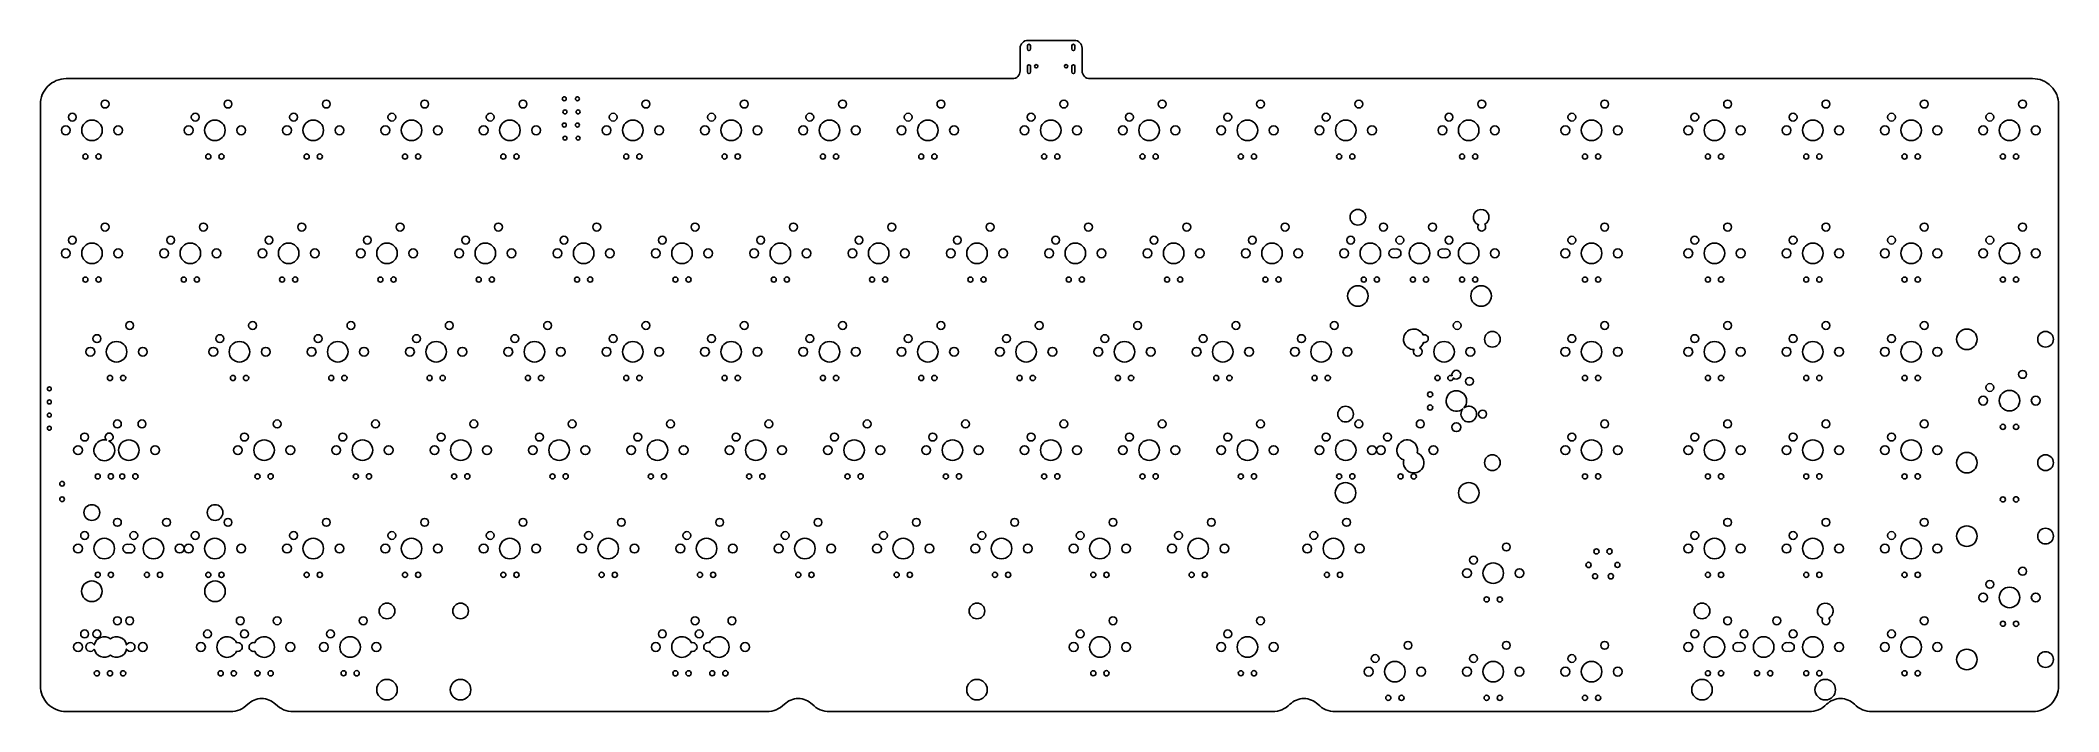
# Model space of a CAD drawing. Header units: millimetres. Extents: x -10 to 381, y -113 to 17.
import ezdxf

# ---------------------------------------------------------------- set-up
doc = ezdxf.new("R2010")
doc.units = ezdxf.units.MM
doc.layers.get('0').update_dxf_attribs({"linetype": 'CONTINUOUS'})

msp = doc.modelspace()

# ---------------------------------------------------------------- linework, layer by layer
for points in [[(134.13, -111.1, -0.198912), (130.74, -112.51), (38.97, -112.51, -0.198912), (35.58, -111.1, 0.414214), (30.18, -111.1, -0.198912), (26.78, -112.51), (-5, -112.51, -0.414214), (-10, -107.51), (-10, 5, -0.414214), (-5, 10), (178.31, 10, 0.414214), (179.81, 11.5), (179.81, 15.9, -0.414214), (181.31, 17.4), (190.32, 17.4, -0.414214), (191.82, 15.9), (191.82, 11.5, 0.414214), (193.32, 10), (375.92, 10, -0.420875), (381, 4.97), (381, -107.51, -0.414214), (376, -112.51), (344.84, -112.51, -0.198912), (341.45, -111.1, 0.414214), (336.05, -111.1, -0.198912), (332.65, -112.51), (240.89, -112.51, -0.198912), (237.49, -111.1, 0.414214), (232.09, -111.1, -0.198912), (228.7, -112.51), (142.93, -112.51, -0.198912), (139.53, -111.1, 0.414214)], [(181.82, 15.74), (181.82, 16.34, 1), (181.22, 16.34), (181.22, 15.74, 1)], [(190.42, 15.74), (190.42, 16.34, 1), (189.82, 16.34), (189.82, 15.74, 1)], [(181.82, 11.29), (181.82, 12.39, 1), (181.22, 12.39), (181.22, 11.29, 1)], [(190.42, 11.29), (190.42, 12.39, 1), (189.82, 12.39), (189.82, 11.29, 1)], [(269.78, -18.2, -2.186796), (268.63, -18.27, -5.091777)], [(257.2, -42.09, -2.592275), (256.12, -42.44, -1.852216), (257.87, -39.61, -1.334216), (257.96, -41.07, -0.163354)], [(263.71, -47.91, -4.319558), (263.49, -47.52, -7.48951)], [(265.8, -53.72, -19.911669), (265.58, -53.93, -26.078462)], [(2.87, -59.98, -6.895285), (3.28, -60.13, -18.367706)], [(335.31, -94.47, -5.091777), (336.46, -94.4, -2.186796)], [(0.43, -100.42, -3.920564), (0.43, -99.6, -0.547884), (3.57, -98.41, -0.547884), (6.71, -99.6, -3.920564), (6.71, -100.42, -0.547884), (3.57, -101.61, -0.547884)], [(28.01, -100.83, -4.678416), (28.01, -99.2, -1.343308)], [(31.52, -100.83, -1.343308), (31.52, -99.2, -4.678416)], [(116.12, -100.83, -4.678416), (116.12, -99.2, -1.343308)], [(119.62, -100.83, -1.343308), (119.62, -99.2, -4.678416)]]:
    msp.add_lwpolyline(points, format="xyb", close=True)
at = {"extrusion": (0, 0, -1)}
for centre, radius in [((-182.93, 12.4), 0.325), ((-188.71, 12.4), 0.325), ((-2.54, 5.08), 0.762), ((-26.35, 5.08), 0.762), ((-45.4, 5.08), 0.762), ((-64.45, 5.08), 0.762), ((-83.5, 5.08), 0.762), ((-91.5, 6.1), 0.381), ((-91.63, 3.56), 0.381), ((-94.04, 6.1), 0.381), ((-94.17, 3.56), 0.381), ((-107.31, 5.08), 0.762), ((-126.36, 5.08), 0.762), ((-145.41, 5.08), 0.762), ((-164.47, 5.08), 0.762), ((-188.28, 5.08), 0.762), ((-207.33, 5.08), 0.762), ((-226.38, 5.08), 0.762), ((-245.43, 5.08), 0.762), ((-269.24, 5.08), 0.762), ((-293.05, 5.08), 0.762), ((-316.87, 5.08), 0.762), ((-335.92, 5.08), 0.762), ((-354.96, 5.08), 0.762), ((-374.01, 5.08), 0.762), ((5.08, 0), 0.851), ((3.81, 2.54), 0.762), ((0, 0), 1.99), ((-5.08, 0), 0.851), ((-18.73, 0), 0.851), ((-20, 2.54), 0.762), ((-23.81, 0), 1.99), ((-28.89, 0), 0.851), ((-37.78, 0), 0.851), ((-39.05, 2.54), 0.762), ((-42.86, 0), 1.99), ((-47.94, 0), 0.851), ((-56.83, 0), 0.851), ((-58.1, 2.54), 0.762), ((-61.91, 0), 1.99), ((-66.99, 0), 0.851), ((-75.88, 0), 0.851), ((-77.15, 2.54), 0.762), ((-80.96, 0), 1.99), ((-86.04, 0), 0.851), ((-91.5, 1.02), 0.381), ((-94.04, 1.02), 0.381), ((-99.69, 0), 0.851), ((-100.97, 2.54), 0.762), ((-104.78, 0), 1.99), ((-109.86, 0), 0.851), ((-118.75, 0), 0.851), ((-120.02, 2.54), 0.762), ((-123.83, 0), 1.99), ((-128.91, 0), 0.851), ((-137.79, 0), 0.851), ((-139.06, 2.54), 0.762), ((-142.88, 0), 1.99), ((-147.96, 0), 0.851), ((-156.84, 0), 0.851), ((-158.12, 2.54), 0.762), ((-161.93, 0), 1.99), ((-167.01, 0), 0.851), ((-180.66, 0), 0.851), ((-181.93, 2.54), 0.762), ((-185.74, 0), 1.99), ((-190.82, 0), 0.851), ((-199.71, 0), 0.851), ((-200.98, 2.54), 0.762), ((-204.79, 0), 1.99), ((-209.87, 0), 0.851), ((-218.76, 0), 0.851), ((-220.03, 2.54), 0.762), ((-223.84, 0), 1.99), ((-228.92, 0), 0.851), ((-237.81, 0), 0.851), ((-239.08, 2.54), 0.762), ((-242.89, 0), 1.99), ((-247.97, 0), 0.851), ((-261.62, 0), 0.851), ((-262.89, 2.54), 0.762), ((-266.7, 0), 1.99), ((-271.78, 0), 0.851), ((-285.43, 0), 0.851), ((-286.7, 2.54), 0.762), ((-290.51, 0), 1.99), ((-295.59, 0), 0.851), ((-309.25, 0), 0.851), ((-310.51, 2.54), 0.762), ((-314.32, 0), 1.99), ((-319.4, 0), 0.851), ((-328.3, 0), 0.851), ((-329.56, 2.54), 0.762), ((-333.38, 0), 1.99), ((-338.46, 0), 0.851), ((-347.35, 0), 0.851), ((-348.62, 2.54), 0.762), ((-352.43, 0), 1.99), ((-357.5, 0), 0.851), ((-366.39, 0), 0.851), ((-367.67, 2.54), 0.762), ((-371.48, 0), 1.99), ((-376.56, 0), 0.851), ((-91.63, -1.52), 0.381), ((-94.17, -1.52), 0.381), ((1.27, -5.08), 0.495), ((-1.27, -5.08), 0.508), ((-22.54, -5.08), 0.495), ((-25.08, -5.08), 0.508), ((-41.59, -5.08), 0.495), ((-44.13, -5.08), 0.508), ((-60.64, -5.08), 0.495), ((-63.18, -5.08), 0.508), ((-79.69, -5.08), 0.495), ((-82.23, -5.08), 0.508), ((-103.5, -5.08), 0.495), ((-106.05, -5.08), 0.508), ((-122.56, -5.07), 0.495), ((-125.1, -5.07), 0.508), ((-141.6, -5.08), 0.495), ((-144.15, -5.08), 0.508), ((-160.66, -5.08), 0.495), ((-163.2, -5.08), 0.508), ((-184.47, -5.08), 0.495), ((-187.01, -5.08), 0.508), ((-203.52, -5.08), 0.495), ((-206.06, -5.08), 0.508), ((-222.57, -5.08), 0.495), ((-225.11, -5.08), 0.508), ((-241.62, -5.08), 0.495), ((-244.16, -5.08), 0.508), ((-265.43, -5.08), 0.495), ((-267.97, -5.08), 0.508), ((-289.24, -5.08), 0.495), ((-291.78, -5.08), 0.508), ((-313.06, -5.08), 0.495), ((-315.6, -5.08), 0.508), ((-332.11, -5.08), 0.495), ((-334.64, -5.08), 0.508), ((-351.15, -5.08), 0.495), ((-353.7, -5.08), 0.508), ((-370.2, -5.08), 0.495), ((-372.75, -5.08), 0.508), ((-245.24, -16.83), 1.52), ((-2.54, -18.73), 0.762), ((-21.59, -18.73), 0.762), ((-40.64, -18.73), 0.762), ((-59.69, -18.73), 0.762), ((-78.74, -18.73), 0.762), ((-97.79, -18.73), 0.762), ((-116.84, -18.73), 0.762), ((-135.89, -18.73), 0.762), ((-154.94, -18.73), 0.762), ((-173.99, -18.73), 0.762), ((-193.04, -18.73), 0.762), ((-212.09, -18.73), 0.762), ((-231.14, -18.73), 0.762), ((-250.19, -18.73), 0.762), ((-259.71, -18.73), 0.762), ((-293.05, -18.73), 0.762), ((-316.87, -18.73), 0.762), ((-335.92, -18.73), 0.762), ((-354.96, -18.73), 0.762), ((-374.01, -18.73), 0.762), ((5.08, -23.81), 0.851), ((3.81, -21.27), 0.762), ((0, -23.81), 1.99), ((-5.08, -23.81), 0.851), ((-13.97, -23.81), 0.851), ((-15.24, -21.27), 0.762), ((-19.05, -23.81), 1.99), ((-24.13, -23.81), 0.851), ((-33.02, -23.81), 0.851), ((-34.29, -21.27), 0.762), ((-38.1, -23.81), 1.99), ((-43.18, -23.81), 0.851), ((-52.07, -23.81), 0.851), ((-53.34, -21.27), 0.762), ((-57.15, -23.81), 1.99), ((-62.23, -23.81), 0.851), ((-71.12, -23.81), 0.851), ((-72.39, -21.27), 0.762), ((-76.2, -23.81), 1.99), ((-81.28, -23.81), 0.851), ((-90.17, -23.81), 0.851), ((-91.44, -21.27), 0.762), ((-95.25, -23.81), 1.99), ((-100.33, -23.81), 0.851), ((-109.22, -23.81), 0.851), ((-110.49, -21.27), 0.762), ((-114.3, -23.81), 1.99), ((-119.38, -23.81), 0.851), ((-128.27, -23.81), 0.851), ((-129.54, -21.27), 0.762), ((-133.35, -23.81), 1.99), ((-138.43, -23.81), 0.851), ((-147.32, -23.81), 0.851), ((-148.59, -21.27), 0.762), ((-152.4, -23.81), 1.99), ((-157.48, -23.81), 0.851), ((-166.37, -23.81), 0.851), ((-167.64, -21.27), 0.762), ((-171.45, -23.81), 1.99), ((-176.53, -23.81), 0.851), ((-185.42, -23.81), 0.851), ((-186.69, -21.27), 0.762), ((-190.5, -23.81), 1.99), ((-195.58, -23.81), 0.851), ((-204.47, -23.81), 0.851), ((-205.74, -21.27), 0.762), ((-209.55, -23.81), 1.99), ((-214.63, -23.81), 0.851), ((-223.52, -23.81), 0.851), ((-224.79, -21.27), 0.762), ((-228.6, -23.81), 1.99), ((-233.68, -23.81), 0.851), ((-242.57, -23.81), 0.851), ((-243.84, -21.27), 0.762), ((-247.65, -23.81), 1.99), ((-253.37, -21.27), 0.762), ((-257.18, -23.81), 1.99), ((-262.89, -21.27), 0.762), ((-266.7, -23.81), 1.99), ((-271.78, -23.81), 0.851), ((-285.43, -23.81), 0.851), ((-286.7, -21.27), 0.762), ((-290.51, -23.81), 1.99), ((-295.59, -23.81), 0.851), ((-309.25, -23.81), 0.851), ((-310.51, -21.27), 0.762), ((-314.32, -23.81), 1.99), ((-319.4, -23.81), 0.851), ((-328.3, -23.81), 0.851), ((-329.56, -21.27), 0.762), ((-333.38, -23.81), 1.99), ((-338.46, -23.81), 0.851), ((-347.35, -23.81), 0.851), ((-348.62, -21.27), 0.762), ((-352.43, -23.81), 1.99), ((-357.5, -23.81), 0.851), ((-366.39, -23.81), 0.851), ((-367.67, -21.27), 0.762), ((-371.48, -23.81), 1.99), ((-376.56, -23.81), 0.851), ((1.27, -28.89), 0.495), ((-1.27, -28.89), 0.508), ((-17.78, -28.89), 0.495), ((-20.32, -28.89), 0.508), ((-36.83, -28.89), 0.495), ((-39.37, -28.89), 0.508), ((-55.88, -28.89), 0.495), ((-58.42, -28.89), 0.508), ((-74.93, -28.89), 0.495), ((-77.47, -28.89), 0.508), ((-93.98, -28.89), 0.495), ((-96.52, -28.89), 0.508), ((-113.03, -28.89), 0.495), ((-115.57, -28.89), 0.508), ((-132.08, -28.89), 0.495), ((-134.62, -28.89), 0.508), ((-151.13, -28.89), 0.495), ((-153.67, -28.89), 0.508), ((-170.18, -28.89), 0.495), ((-172.72, -28.89), 0.508), ((-189.23, -28.89), 0.495), ((-191.77, -28.89), 0.508), ((-208.28, -28.89), 0.495), ((-210.82, -28.89), 0.508), ((-227.33, -28.89), 0.495), ((-229.87, -28.89), 0.508), ((-245.24, -32.07), 1.99), ((-246.38, -28.89), 0.495), ((-248.92, -28.89), 0.508), ((-255.91, -28.89), 0.495), ((-258.44, -28.89), 0.508), ((-265.43, -28.89), 0.495), ((-269.11, -32.07), 1.99), ((-267.97, -28.89), 0.508), ((-289.24, -28.89), 0.495), ((-291.78, -28.89), 0.508), ((-313.06, -28.89), 0.495), ((-315.6, -28.89), 0.508), ((-332.11, -28.89), 0.495), ((-334.64, -28.89), 0.508), ((-351.15, -28.89), 0.495), ((-353.7, -28.89), 0.508), ((-370.2, -28.89), 0.495), ((-372.75, -28.89), 0.508), ((-7.3, -37.78), 0.762), ((-31.11, -37.78), 0.762), ((-50.17, -37.78), 0.762), ((-69.22, -37.78), 0.762), ((-88.27, -37.78), 0.762), ((-107.31, -37.78), 0.762), ((-126.36, -37.78), 0.762), ((-145.41, -37.78), 0.762), ((-164.47, -37.78), 0.762), ((-183.51, -37.78), 0.762), ((-202.57, -37.78), 0.762), ((-221.62, -37.78), 0.762), ((-240.67, -37.78), 0.762), ((-264.48, -37.78), 0.762), ((-271.3, -40.45), 1.52), ((-293.05, -37.78), 0.762), ((-316.87, -37.78), 0.762), ((-335.92, -37.78), 0.762), ((-354.96, -37.78), 0.762), ((-363.22, -40.45), 1.99), ((-378.46, -40.45), 1.52), ((0.32, -42.86), 0.851), ((-0.95, -40.32), 0.762), ((-4.76, -42.86), 1.99), ((-9.84, -42.86), 0.851), ((-23.5, -42.86), 0.851), ((-24.77, -40.32), 0.762), ((-28.57, -42.86), 1.99), ((-33.66, -42.86), 0.851), ((-42.55, -42.86), 0.851), ((-43.81, -40.32), 0.762), ((-47.62, -42.86), 1.99), ((-52.7, -42.86), 0.851), ((-61.6, -42.86), 0.851), ((-62.87, -40.32), 0.762), ((-66.68, -42.86), 1.99), ((-71.75, -42.86), 0.851), ((-80.65, -42.86), 0.851), ((-81.92, -40.32), 0.762), ((-85.72, -42.86), 1.99), ((-90.81, -42.86), 0.851), ((-99.69, -42.86), 0.851), ((-100.97, -40.32), 0.762), ((-104.78, -42.86), 1.99), ((-109.86, -42.86), 0.851), ((-118.75, -42.86), 0.851), ((-120.02, -40.32), 0.762), ((-123.83, -42.86), 1.99), ((-128.91, -42.86), 0.851), ((-137.79, -42.86), 0.851), ((-139.06, -40.32), 0.762), ((-142.88, -42.86), 1.99), ((-147.96, -42.86), 0.851), ((-156.84, -42.86), 0.851), ((-158.12, -40.32), 0.762), ((-161.93, -42.86), 1.99), ((-167.01, -42.86), 0.851), ((-175.9, -42.86), 0.851), ((-177.16, -40.32), 0.762), ((-180.97, -42.86), 1.99), ((-186.06, -42.86), 0.851), ((-194.95, -42.86), 0.851), ((-196.22, -40.32), 0.762), ((-200.03, -42.86), 1.99), ((-205.11, -42.86), 0.851), ((-214, -42.86), 0.851), ((-215.26, -40.32), 0.762), ((-219.07, -42.86), 1.99), ((-224.16, -42.86), 0.851), ((-233.05, -42.86), 0.851), ((-234.31, -40.32), 0.762), ((-238.12, -42.86), 1.99), ((-243.21, -42.86), 0.851), ((-261.94, -42.86), 1.99), ((-267.02, -42.86), 0.851), ((-285.43, -42.86), 0.851), ((-286.7, -40.32), 0.762), ((-290.51, -42.86), 1.99), ((-295.59, -42.86), 0.851), ((-309.25, -42.86), 0.851), ((-310.51, -40.32), 0.762), ((-314.32, -42.86), 1.99), ((-319.4, -42.86), 0.851), ((-328.3, -42.86), 0.851), ((-329.56, -40.32), 0.762), ((-333.38, -42.86), 1.99), ((-338.46, -42.86), 0.851), ((-347.35, -42.86), 0.851), ((-348.62, -40.32), 0.762), ((-352.43, -42.86), 1.99), ((-357.5, -42.86), 0.851), ((-374.01, -47.24), 0.762), ((8.26, -50.04), 0.381), ((-3.49, -47.94), 0.495), ((-6.03, -47.94), 0.508), ((-27.3, -47.94), 0.495), ((-29.85, -47.94), 0.508), ((-46.35, -47.94), 0.495), ((-48.9, -47.94), 0.508), ((-65.41, -47.94), 0.495), ((-67.94, -47.94), 0.508), ((-84.46, -47.94), 0.495), ((-87, -47.94), 0.508), ((-103.5, -47.94), 0.495), ((-106.05, -47.94), 0.508), ((-122.56, -47.94), 0.495), ((-125.1, -47.94), 0.508), ((-141.6, -47.94), 0.495), ((-144.15, -47.94), 0.508), ((-160.66, -47.94), 0.495), ((-163.2, -47.94), 0.508), ((-179.71, -47.94), 0.495), ((-182.25, -47.94), 0.508), ((-198.76, -47.94), 0.495), ((-201.3, -47.94), 0.508), ((-217.81, -47.94), 0.495), ((-220.35, -47.94), 0.508), ((-236.86, -47.94), 0.495), ((-239.4, -47.94), 0.508), ((-259.24, -51.12), 0.495), ((-260.67, -47.94), 0.495), ((-266.86, -48.58), 0.762), ((-289.24, -47.94), 0.495), ((-291.78, -47.94), 0.508), ((-313.06, -47.94), 0.495), ((-315.6, -47.94), 0.508), ((-332.11, -47.94), 0.495), ((-334.64, -47.94), 0.508), ((-351.15, -47.94), 0.495), ((-353.7, -47.94), 0.508), ((-367.67, -49.78), 0.762), ((-371.48, -52.32), 1.99), ((8.26, -52.58), 0.381), ((8.26, -55.12), 0.381), ((-242.86, -54.93), 1.52), ((-259.24, -53.66), 0.508), ((-269.4, -54.93), 0.762), ((-366.39, -52.32), 0.851), ((-376.56, -52.32), 0.851), ((8.26, -57.66), 0.381), ((1.43, -59.37), 0.762), ((-4.92, -56.83), 0.762), ((-9.68, -56.83), 0.762), ((-29.53, -59.37), 0.762), ((-35.88, -56.83), 0.762), ((-48.58, -59.37), 0.762), ((-54.93, -56.83), 0.762), ((-67.63, -59.37), 0.762), ((-73.98, -56.83), 0.762), ((-86.68, -59.37), 0.762), ((-93.03, -56.83), 0.762), ((-105.73, -59.37), 0.762), ((-112.08, -56.83), 0.762), ((-124.78, -59.37), 0.762), ((-131.13, -56.83), 0.762), ((-143.83, -59.37), 0.762), ((-150.18, -56.83), 0.762), ((-162.88, -59.37), 0.762), ((-169.23, -56.83), 0.762), ((-181.93, -59.37), 0.762), ((-188.28, -56.83), 0.762), ((-200.98, -59.37), 0.762), ((-207.33, -56.83), 0.762), ((-220.03, -59.37), 0.762), ((-226.38, -56.83), 0.762), ((-239.08, -59.37), 0.762), ((-245.43, -56.83), 0.762), ((-250.98, -59.37), 0.762), ((-257.33, -56.83), 0.762), ((-264.32, -57.47), 0.851), ((-286.7, -59.37), 0.762), ((-293.05, -56.83), 0.762), ((-310.51, -59.37), 0.762), ((-316.87, -56.83), 0.762), ((-329.56, -59.37), 0.762), ((-335.92, -56.83), 0.762), ((-348.62, -59.37), 0.762), ((-354.96, -56.83), 0.762), ((-370.2, -57.4), 0.495), ((-372.75, -57.4), 0.508), ((2.7, -61.91), 0.851), ((-7.14, -61.91), 1.99), ((-12.22, -61.91), 0.851), ((-28.26, -61.91), 0.851), ((-33.34, -61.91), 1.99), ((-38.42, -61.91), 0.851), ((-47.31, -61.91), 0.851), ((-52.39, -61.91), 1.99), ((-57.47, -61.91), 0.851), ((-66.36, -61.91), 0.851), ((-71.44, -61.91), 1.99), ((-76.52, -61.91), 0.851), ((-85.41, -61.91), 0.851), ((-90.49, -61.91), 1.99), ((-95.57, -61.91), 0.851), ((-104.46, -61.91), 0.851), ((-109.54, -61.91), 1.99), ((-114.62, -61.91), 0.851), ((-123.51, -61.91), 0.851), ((-128.59, -61.91), 1.99), ((-133.67, -61.91), 0.851), ((-142.56, -61.91), 0.851), ((-147.64, -61.91), 1.99), ((-152.72, -61.91), 0.851), ((-161.61, -61.91), 0.851), ((-166.69, -61.91), 1.99), ((-171.77, -61.91), 0.851), ((-180.66, -61.91), 0.851), ((-185.74, -61.91), 1.99), ((-190.82, -61.91), 0.851), ((-199.71, -61.91), 0.851), ((-204.79, -61.91), 1.99), ((-209.87, -61.91), 0.851), ((-218.76, -61.91), 0.851), ((-223.84, -61.91), 1.99), ((-228.92, -61.91), 0.851), ((-237.81, -61.91), 0.851), ((-242.89, -61.91), 1.99), ((-247.97, -61.91), 0.851), ((-249.71, -61.91), 0.851), ((-259.87, -61.91), 0.851), ((-285.43, -61.91), 0.851), ((-290.51, -61.91), 1.99), ((-295.59, -61.91), 0.851), ((-309.25, -61.91), 0.851), ((-314.32, -61.91), 1.99), ((-319.4, -61.91), 0.851), ((-328.3, -61.91), 0.851), ((-333.38, -61.91), 1.99), ((-338.46, -61.91), 0.851), ((-347.35, -61.91), 0.851), ((-352.43, -61.91), 1.99), ((-357.5, -61.91), 0.851), ((-363.22, -64.33), 1.99), ((-271.3, -64.33), 1.52), ((-378.46, -64.33), 1.52), ((5.79, -68.41), 0.45), ((-1.11, -66.99), 0.495), ((-3.65, -66.99), 0.508), ((-5.87, -66.99), 0.495), ((-8.41, -66.99), 0.508), ((-32.07, -66.99), 0.495), ((-34.61, -66.99), 0.508), ((-51.12, -66.99), 0.495), ((-53.66, -66.99), 0.508), ((-70.17, -66.99), 0.495), ((-72.71, -66.99), 0.508), ((-89.22, -66.99), 0.495), ((-91.76, -66.99), 0.508), ((-108.27, -66.99), 0.495), ((-110.81, -66.99), 0.508), ((-127.32, -66.99), 0.495), ((-129.86, -66.99), 0.508), ((-146.37, -66.99), 0.495), ((-148.91, -66.99), 0.508), ((-165.42, -66.99), 0.495), ((-167.96, -66.99), 0.508), ((-184.47, -66.99), 0.495), ((-187.01, -66.99), 0.508), ((-203.52, -66.99), 0.495), ((-206.06, -66.99), 0.508), ((-222.57, -66.99), 0.495), ((-225.11, -66.99), 0.508), ((-242.86, -70.17), 1.99), ((-241.62, -66.99), 0.495), ((-244.16, -66.99), 0.508), ((-253.52, -66.99), 0.495), ((-256.06, -66.99), 0.508), ((-266.73, -70.17), 1.99), ((-289.24, -66.99), 0.495), ((-291.78, -66.99), 0.508), ((-313.06, -66.99), 0.495), ((-315.6, -66.99), 0.508), ((-332.11, -66.99), 0.495), ((-334.64, -66.99), 0.508), ((-351.15, -66.99), 0.495), ((-353.7, -66.99), 0.508), ((5.79, -71.41), 0.45), ((0.03, -73.98), 1.52), ((-23.84, -73.98), 1.52), ((-370.2, -71.44), 0.495), ((-372.75, -71.44), 0.508), ((1.43, -78.42), 0.762), ((-4.92, -75.88), 0.762), ((-8.1, -78.42), 0.762), ((-14.45, -75.88), 0.762), ((-20, -78.42), 0.762), ((-26.35, -75.88), 0.762), ((-39.05, -78.42), 0.762), ((-45.4, -75.88), 0.762), ((-58.1, -78.42), 0.762), ((-64.45, -75.88), 0.762), ((-77.15, -78.42), 0.762), ((-83.5, -75.88), 0.762), ((-96.2, -78.42), 0.762), ((-102.55, -75.88), 0.762), ((-115.25, -78.42), 0.762), ((-121.6, -75.88), 0.762), ((-134.3, -78.42), 0.762), ((-140.65, -75.88), 0.762), ((-153.35, -78.42), 0.762), ((-159.7, -75.88), 0.762), ((-172.4, -78.42), 0.762), ((-178.75, -75.88), 0.762), ((-191.45, -78.42), 0.762), ((-197.8, -75.88), 0.762), ((-210.5, -78.42), 0.762), ((-216.85, -75.88), 0.762), ((-236.7, -78.42), 0.762), ((-243.05, -75.88), 0.762), ((-310.51, -78.42), 0.762), ((-316.87, -75.88), 0.762), ((-329.56, -78.42), 0.762), ((-335.92, -75.88), 0.762), ((-348.62, -78.42), 0.762), ((-354.96, -75.88), 0.762), ((-363.22, -78.55), 1.99), ((-378.46, -78.55), 1.52), ((2.7, -80.96), 0.851), ((-2.38, -80.96), 1.99), ((-11.91, -80.96), 1.99), ((-16.99, -80.96), 0.851), ((-18.73, -80.96), 0.851), ((-23.81, -80.96), 1.99), ((-28.89, -80.96), 0.851), ((-37.78, -80.96), 0.851), ((-42.86, -80.96), 1.99), ((-47.94, -80.96), 0.851), ((-56.83, -80.96), 0.851), ((-61.91, -80.96), 1.99), ((-66.99, -80.96), 0.851), ((-75.88, -80.96), 0.851), ((-80.96, -80.96), 1.99), ((-86.04, -80.96), 0.851), ((-94.93, -80.96), 0.851), ((-100.01, -80.96), 1.99), ((-105.09, -80.96), 0.851), ((-113.98, -80.96), 0.851), ((-119.06, -80.96), 1.99), ((-124.14, -80.96), 0.851), ((-133.03, -80.96), 0.851), ((-138.11, -80.96), 1.99), ((-143.19, -80.96), 0.851), ((-152.08, -80.96), 0.851), ((-157.16, -80.96), 1.99), ((-162.24, -80.96), 0.851), ((-171.13, -80.96), 0.851), ((-176.21, -80.96), 1.99), ((-181.29, -80.96), 0.851), ((-190.18, -80.96), 0.851), ((-195.26, -80.96), 1.99), ((-200.34, -80.96), 0.851), ((-209.23, -80.96), 0.851), ((-214.31, -80.96), 1.99), ((-219.39, -80.96), 0.851), ((-235.43, -80.96), 0.851), ((-240.51, -80.96), 1.99), ((-245.59, -80.96), 0.851), ((-274, -80.65), 0.762), ((-291.46, -81.5), 0.495), ((-294, -81.5), 0.508), ((-309.25, -80.96), 0.851), ((-314.32, -80.96), 1.99), ((-319.4, -80.96), 0.851), ((-328.3, -80.96), 0.851), ((-333.38, -80.96), 1.99), ((-338.46, -80.96), 0.851), ((-347.35, -80.96), 0.851), ((-352.43, -80.96), 1.99), ((-357.5, -80.96), 0.851), ((-1.12, -86.03), 0.495), ((-3.66, -86.03), 0.508), ((-10.64, -86.04), 0.495), ((-13.18, -86.04), 0.508), ((-22.54, -86.04), 0.495), ((-25.08, -86.04), 0.508), ((-41.59, -86.04), 0.495), ((-44.13, -86.04), 0.508), ((-60.64, -86.04), 0.495), ((-63.18, -86.04), 0.508), ((-79.69, -86.04), 0.495), ((-82.23, -86.04), 0.508), ((-98.74, -86.04), 0.495), ((-101.28, -86.04), 0.508), ((-117.79, -86.04), 0.495), ((-120.33, -86.04), 0.508), ((-136.84, -86.04), 0.495), ((-139.38, -86.04), 0.508), ((-155.89, -86.04), 0.495), ((-158.43, -86.04), 0.508), ((-174.94, -86.04), 0.495), ((-177.48, -86.04), 0.508), ((-193.99, -86.04), 0.495), ((-196.53, -86.04), 0.508), ((-213.04, -86.04), 0.495), ((-215.58, -86.04), 0.508), ((-239.24, -86.04), 0.495), ((-241.78, -86.04), 0.508), ((-266.38, -85.72), 0.851), ((-267.65, -83.19), 0.762), ((-271.46, -85.72), 1.99), ((-276.54, -85.72), 0.851), ((-289.93, -84.12), 0.508), ((-291.2, -86.32), 0.495), ((-294.25, -86.32), 0.508), ((-295.52, -84.12), 0.495), ((-313.06, -86.04), 0.495), ((-315.6, -86.04), 0.508), ((-332.11, -86.04), 0.495), ((-334.64, -86.04), 0.508), ((-351.15, -86.04), 0.495), ((-353.7, -86.04), 0.508), ((-374.01, -85.34), 0.762), ((0.03, -89.22), 1.99), ((-23.84, -89.22), 1.99), ((-366.39, -90.42), 0.851), ((-367.67, -87.88), 0.762), ((-371.48, -90.42), 1.99), ((-376.56, -90.42), 0.851), ((-57.15, -93.03), 1.52), ((-71.41, -93.03), 1.52), ((-171.45, -93.03), 1.52), ((-270.19, -90.8), 0.495), ((-272.73, -90.8), 0.508), ((-311.91, -93.03), 1.52), ((1.43, -97.47), 0.762), ((-0.95, -97.47), 0.762), ((-4.92, -94.93), 0.762), ((-7.3, -94.93), 0.762), ((-22.38, -97.47), 0.762), ((-28.73, -94.93), 0.762), ((-29.53, -97.47), 0.762), ((-35.88, -94.93), 0.762), ((-46.2, -97.47), 0.762), ((-52.55, -94.93), 0.762), ((-110.49, -97.47), 0.762), ((-116.84, -94.93), 0.762), ((-117.63, -97.47), 0.762), ((-123.98, -94.93), 0.762), ((-191.45, -97.47), 0.762), ((-197.8, -94.93), 0.762), ((-220.03, -97.47), 0.762), ((-226.38, -94.93), 0.762), ((-310.51, -97.47), 0.762), ((-316.87, -94.93), 0.762), ((-320.04, -97.47), 0.762), ((-326.39, -94.93), 0.762), ((-329.56, -97.47), 0.762), ((-348.62, -97.47), 0.762), ((-354.96, -94.93), 0.762), ((-370.21, -95.51), 0.495), ((-372.75, -95.51), 0.508), ((2.7, -100.01), 0.851), ((-9.84, -100.01), 0.851), ((-21.11, -100.01), 0.851), ((-38.42, -100.01), 0.851), ((-44.93, -100.01), 0.851), ((-50.01, -100.01), 1.99), ((-55.09, -100.01), 0.851), ((-109.22, -100.01), 0.851), ((-126.52, -100.01), 0.851), ((-190.18, -100.01), 0.851), ((-195.26, -100.01), 1.99), ((-200.34, -100.01), 0.851), ((-218.76, -100.01), 0.851), ((-223.84, -100.01), 1.99), ((-228.92, -100.01), 0.851), ((-248.6, -102.24), 0.762), ((-254.95, -99.69), 0.762), ((-267.65, -102.24), 0.762), ((-274, -99.69), 0.762), ((-286.7, -102.24), 0.762), ((-293.05, -99.69), 0.762), ((-309.25, -100.01), 0.851), ((-314.32, -100.01), 1.99), ((-323.85, -100.01), 1.99), ((-333.38, -100.01), 1.99), ((-338.46, -100.01), 0.851), ((-347.35, -100.01), 0.851), ((-352.43, -100.01), 1.99), ((-357.5, -100.01), 0.851), ((-363.22, -102.43), 1.99), ((-378.46, -102.43), 1.52), ((-0.95, -105.1), 0.508), ((-3.49, -105.1), 0.495), ((-6.03, -105.1), 0.508), ((-24.93, -105.1), 0.495), ((-27.47, -105.1), 0.508), ((-32.07, -105.1), 0.495), ((-34.61, -105.1), 0.508), ((-48.74, -105.09), 0.495), ((-51.28, -105.09), 0.508), ((-113.03, -105.1), 0.495), ((-115.57, -105.1), 0.508), ((-120.17, -105.09), 0.495), ((-122.71, -105.09), 0.508), ((-193.99, -105.09), 0.495), ((-196.53, -105.09), 0.508), ((-222.57, -105.09), 0.495), ((-225.11, -105.09), 0.508), ((-247.33, -104.78), 0.851), ((-252.41, -104.78), 1.99), ((-257.49, -104.78), 0.851), ((-266.38, -104.78), 0.851), ((-271.46, -104.78), 1.99), ((-276.54, -104.78), 0.851), ((-285.43, -104.78), 0.851), ((-290.51, -104.78), 1.99), ((-295.59, -104.78), 0.851), ((-313.06, -105.09), 0.495), ((-315.6, -105.09), 0.508), ((-322.58, -105.09), 0.495), ((-325.12, -105.09), 0.508), ((-332.11, -105.09), 0.495), ((-334.64, -105.09), 0.508), ((-351.15, -105.09), 0.495), ((-353.7, -105.09), 0.508), ((-57.15, -108.27), 1.99), ((-71.41, -108.27), 1.99), ((-171.45, -108.27), 1.99), ((-251.14, -109.85), 0.495), ((-253.68, -109.85), 0.508), ((-270.19, -109.85), 0.495), ((-272.73, -109.85), 0.508), ((-289.24, -109.85), 0.495), ((-291.78, -109.85), 0.508), ((-311.91, -108.27), 1.99), ((-335.79, -108.27), 1.99)]:
    msp.add_circle(centre, radius, dxfattribs=at)
for centre, radius, start, end in [((252.1, -23.81), 0.851, 68.091, 291.909), ((252.73, -23.81), 0.851, -111.909, 111.909), ((261.62, -23.81), 0.851, 68.091, 291.909), ((262.25, -23.81), 0.851, -111.909, 111.909), ((254.79, -61.91), 1.99, -15.3848, 250.8671), ((256.06, -64.33), 1.99, -195.3848, 70.8671), ((6.83, -80.96), 0.851, 68.091, 291.909), ((7.46, -80.96), 0.851, -111.909, 111.909), ((318.77, -100.01), 0.851, 68.091, 291.909), ((319.4, -100.01), 0.851, -111.909, 111.909), ((328.3, -100.01), 0.851, 68.091, 291.909), ((328.93, -100.01), 0.851, -111.909, 111.909)]:
    msp.add_arc(centre, radius, start, end)

doc.saveas('drawing.dxf')
